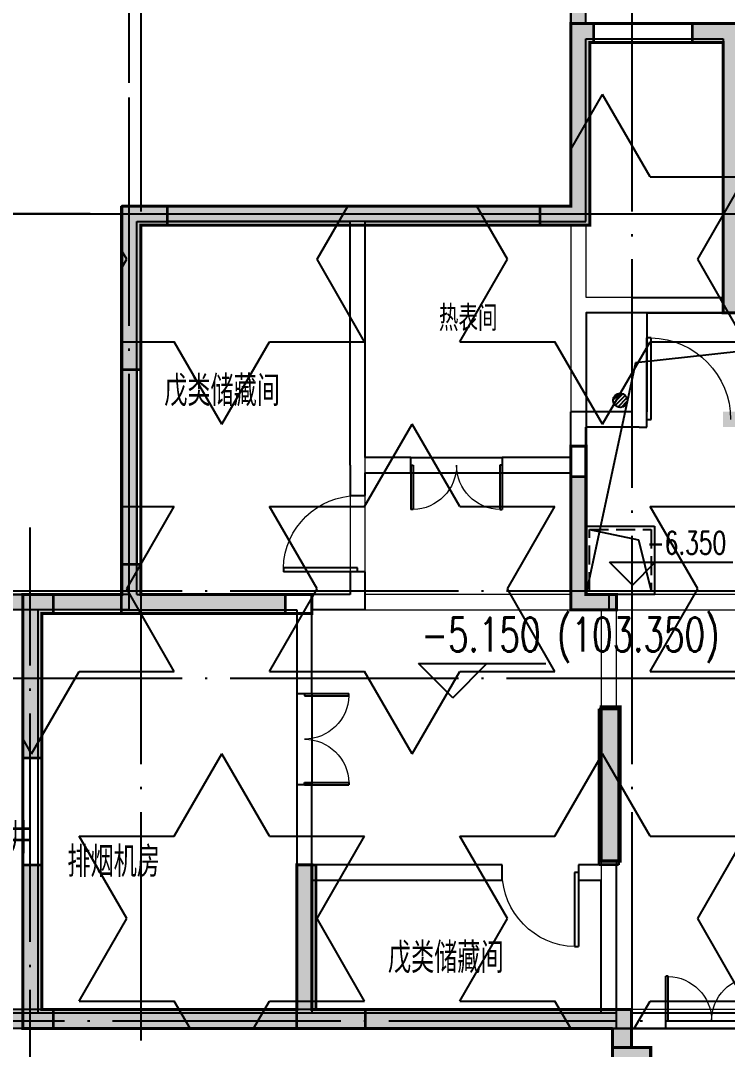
# Model space of a CAD drawing. Extents: x 290727 to 13733020, y 1731457 to 3643100.
# Drawn here: x 499735 to 509020, y 2196105 to 2209619 of the extents above; entities that cross this region are included whole.
import ezdxf

# ---------------------------------------------------------------- set-up
doc = ezdxf.new("R2010")
doc.units = 0
doc.header["$LTSCALE"] = 10
for name, pattern in [('DASH', [0.35, 0.25, -0.1]), ('DASHED', [0.75, 0.5, -0.25]), ('DOTE', [2.4200000000000004, 2, -0.2, 0.02, -0.2])]:
    doc.linetypes.add(name, pattern=pattern)
doc.layers.get('0').update_dxf_attribs({"linetype": 'CONTINUOUS'})
for name, color, linetype in [('AXIS', 3, 'CONTINUOUS'), ('BEAM_CONT', 4, 'CONTINUOUS'), ('BEAM_DASH', 144, 'DASHED'), ('COLU', 2, 'CONTINUOUS'), ('COLUMN', 9, 'CONTINUOUS'), ('DIM_ELEV', 3, 'CONTINUOUS'), ('DOTE', 8, 'DOTE'), ('EQUIP_地漏', 7, 'CONTINUOUS'), ('PUB_HATCH', 8, 'CONTINUOUS'), ('PUB_TEXT', 7, 'CONTINUOUS'), ('WALL', 255, 'CONTINUOUS'), ('WINDOW', 4, 'CONTINUOUS'), ('作业图', 4, 'CONTINUOUS'), ('文字', 4, 'CONTINUOUS'), ('洞口边线', 7, 'CONTINUOUS'), ('防火分区线', 7, 'CONTINUOUS')]:
    doc.layers.add(name, color=color, linetype=linetype)
doc.layers.add('DIM_MODI', color=6, linetype='CONTINUOUS', plot=False)
doc.layers.add('S_ConcWall', color=8, linetype='CONTINUOUS', lineweight=35)
doc.layers.get('0').off()
doc.styles.add('_TCH_DIM', font='SIMPLEX', dxfattribs={"bigfont": 'GBCBIG'})
doc.styles.add('HNSJY', font='HNSJY-07', dxfattribs={"width": 0.8, "bigfont": 'HNSJY-HZ'})

# ---------------------------------------------------------------- blocks, each defined once
blk = doc.blocks.new('A$C55C93FC2')
at = {"layer": 'DOTE', "linetype": 'DOTE', "ltscale": 150}
for p, q in [((16384.13505795546, 127235.4713699026), (16384.13505795546, 12199.99773951061)), ((22834.13505795546, 127235.4713699026), (22834.13505795546, 12199.99773951061)), ((10299.4560685074, 80642.35001113918), (107484.1350579556, 80642.35001113918)), ((10299.45606850745, 75692.3500111429), (170248.6431798762, 75692.35001114244)), ((10299.45606850734, 74542.3500111429), (107484.1350579556, 74542.3500111429))]:
    blk.add_line(p, q, dxfattribs=at)
blk = doc.blocks.new('A$C682E2834')
h = blk.add_hatch(color=0)
h.dxf.hatch_style = 1
h.paths.add_polyline_path([(30400.23085716739, 7899.570863577392), (30600.24778824602, 7899.58779752336), (30600.28163841716, 7499.763246389892), (30800.28163841716, 7499.782777639892), (30800.23085716716, 7899.561097952392), (32999.96913841716, 7899.459535452392), (33000.16445091716, 7499.571840139892), (33200.16445091716, 7499.638246389892), (33200.05505534937, 7899.587791461672), (33200.00038841716, 7899.570863577392), (33200.00038841739, 8099.440454095457), (30600.23085716739, 8099.570863577392), (30400.23085716739, 8099.570863577392)])
edge = h.paths.add_edge_path(flags=16)
edge.add_line((11799.89296654239, 7900.001527639892), (11799.80312279216, 7500.223207327392))
h.paths.add_polyline_path([(9600.016013417393, 7900.001527639892), (11799.89296654239, 7900.001527639892)], flags=17)
h.paths.add_polyline_path([(21424.87343529216, 250.0015276398917), (21599.87343529216, 250.0020159211417), (21599.87343529216, 0.002015921141719446), (21174.87343529216, 0.001527639891719446), (20999.87343529216, 0.002015921141719446), (20999.87343529216, 250.0020159211417), (21174.87343529216, 250.0015276398917), (21175.03163841716, 2150.010804983642), (21425.03163841716, 2149.991273733642)])
h.paths.add_polyline_path([(42349.82460716716, 2149.023988577392), (42599.82460716716, 2149.014222952392), (42599.74648216716, 0.0005510773917194456), (42199.74648216716, 0.002015921141719446), (42199.74648216716, 250.0020159211417), (42349.74648216716, 250.0015276398917)])
h.paths.add_polyline_path([(42599.90663841716, 3549.014222952392), (42349.90663841716, 3549.025941702392), (42350.00429466716, 5450.001527639892), (42200.00038841716, 5450.001527639892), (42200.00038841716, 5700.001527639892), (42600.00038841716, 5700.001527639892)])
h.paths.add_polyline_path([(40700.23085716716, 10549.10113701489), (40700.24257591716, 10799.10113701489), (41300.23866966716, 10799.07574638989), (41300.16054466716, 8649.073793264892), (41050.16054466716, 8649.083558889892), (41050.24257591716, 10549.08648857739)])
h.paths.add_polyline_path([(39150.00038841716, 5450.001527639892), (39150.00038841716, 5700.001527639892), (41050.00038841716, 5700.001527639892), (41050.00038841716, 6099.077699514892), (41300.00038841716, 6099.077699514892), (41300.00038841716, 5450.001527639892)])
h.paths.add_polyline_path([(35100.33632591716, 12949.37848076489), (35100.34804466716, 13199.37848076489), (35400.34023216716, 13199.34918388989), (35400.23866966716, 10799.34625420239), (35800.24648216716, 10799.33160576489), (35800.22695091716, 10549.33160576489), (35150.23866966716, 10549.36383232739), (35150.34413841716, 12949.36090263989)])
h.paths.add_polyline_path([(28700.48085716716, 13199.59723076489), (28700.47695091716, 12949.59723076489), (28650.48281029216, 12949.60309013989), (28650.38124779216, 10549.60504326489), (28000.38124779216, 10549.60504326489), (28000.38124779216, 10799.60504326489), (28400.38124779216, 10799.60504326489), (28400.48281029216, 13199.60699638989)])
h.paths.add_polyline_path([(22750.16249779216, 8649.935121389892), (22500.16249779216, 8649.944887014892), (22500.23866966716, 10799.94586357739), (23100.24257591716, 10799.91754326489), (23100.23085716716, 10549.91754326489), (22750.23866966716, 10549.93414482739)])
h.paths.add_polyline_path([(24650.00234154216, 5700.001527639892), (24650.00234154216, 5450.001527639892), (22500.00234154216, 5450.001527639892), (22500.00234154216, 6049.940980764892), (22750.00234154216, 6049.940980764892), (22750.00234154216, 5700.001527639892)])
h.paths.add_polyline_path([(25699.81679466716, 250.0010393586417), (25699.81679466716, 0.001039358641719446), (24799.74648216716, 0.001039358641719446), (24799.83046654216, 2149.837953421142), (25049.83046654216, 2149.827699514892), (25049.74648216716, 250.0010393586417)])
h.paths.add_polyline_path([(32024.28945091716, 0.001039358641719446), (31299.81679466716, 0.001039358641719446), (31299.81679466716, 250.0010393586417), (31774.35976341716, 250.0010393586417), (31774.89101341716, 2149.639711233642), (32024.89101341716, 2149.569398733642), (32024.35976341716, 250.0010393586417), (32499.81679466716, 250.0010393586417), (32499.81679466716, 0.001039358641719446)])
h.paths.add_polyline_path([(29000.14491966716, 5700.001527639892), (29000.14491966716, 5500.001527639892), (28400.14296654216, 5500.001527639892), (28400.22109154216, 7249.609926077392), (28600.22109154216, 7249.600160452392), (28600.14296654216, 5700.001527639892)])
h.paths.add_polyline_path([(34800.00038841716, 5500.001527639892), (34800.00038841716, 5700.001527639892), (35200.00038841716, 5700.001527639892), (35200.00038841716, 7249.351137014892), (35400.00038841716, 7249.351137014892), (35400.00038841716, 5500.001527639892)])
h.paths.add_polyline_path([(30000.47695091716, 12949.58355888989), (30000.48085716716, 13199.58160576489), (30600.48281029216, 13199.57184013989), (30600.32656029216, 9399.568910452392), (30400.33046654216, 9399.575746389892), (30400.48671654216, 12949.57574638989)])
h.paths.add_polyline_path([(33200.18398216716, 9399.449769827392), (33400.18007591716, 9399.442933889892), (33400.34023216716, 12949.44098076489), (33800.33632591716, 12949.41949638989), (33800.34804466716, 13199.41949638989), (33200.34023216716, 13199.44879326489)])
h.paths.add_polyline_path([(38099.74648216716, 0.001039358641719446), (38099.74648216716, 250.0010393586417), (38749.74648216716, 250.0010393586417), (38749.82460716716, 2149.190980764892), (38999.82460716716, 2149.181215139892), (38999.74648216716, 0.001039358641719446)])
h.paths.add_polyline_path([(35024.86366966716, 2149.365785452392), (34774.86366966716, 2149.374574514892), (34774.93788841716, 4199.375551077392), (35024.93788841716, 4199.365785452392)])
h.paths.add_polyline_path([(29025.00234154216, 2149.648500296142), (28775.00234154216, 2149.648500296142), (28775.00234154216, 4199.648012014892), (29025.00234154216, 4199.648012014892)])
h.paths.add_polyline_path([(1900.001609120285, 10800.00152763989), (1900.001609120285, 10550.00152763989), (1550.001609120285, 10550.00152763989), (1550.001609120285, 8650.001527639892), (1300.001609120285, 8650.001527639892), (1300.001609120285, 10800.00152763989)])
h.paths.add_polyline_path([(3450.00136497966, 5700.001527639892), (3450.00136497966, 5450.001527639892), (1300.001609120285, 5450.001527639892), (1300.001609120285, 6100.001527639892), (1550.001609120285, 6100.001527639892), (1550.001609120285, 5700.001527639892)])
h.paths.add_polyline_path([(20100.00234154216, 8650.001527639892), (19850.00234154216, 8650.001527639892), (19850.00234154216, 10550.00152763989), (19500.00234154216, 10550.00152763989), (19500.00234154216, 10800.00152763989), (20100.00234154216, 10800.00152763989)])
h.paths.add_polyline_path([(13899.85097435466, 12950.00152763989), (13899.85097435466, 13200.00152763989), (14199.85488060466, 13200.00152763989), (14199.85488060466, 10800.00152763989), (14599.85585716716, 10800.00152763989), (14599.85585716716, 10550.00152763989), (13949.85488060466, 10550.00152763989), (13949.85488060466, 12950.00152763989)])
h.paths.add_polyline_path([(7499.99745872966, 13200.00152763989), (7499.99745872966, 12950.00152763989), (7450.00136497966, 12950.00152763989), (7450.00136497966, 10550.00152763989), (6800.00136497966, 10550.00152763989), (6800.00136497966, 10800.00152763989), (7200.00136497966, 10800.00152763989), (7200.00136497966, 13200.00152763989)])
h.paths.add_polyline_path([(17950.00234154216, 5450.001527639892), (17950.00234154216, 5700.001527639892), (19850.00234154216, 5700.001527639892), (19850.00234154216, 6050.001527639892), (20100.00234154216, 6050.001527639892), (20100.00234154216, 5450.001527639892)])
h.paths.add_polyline_path([(16900.00234154216, 0.001039358641719446), (16900.00234154216, 250.0010393586417), (17550.00234154216, 250.0010393586417), (17550.00234154216, 2150.001039358642), (17800.00234154216, 2150.001039358642), (17800.00234154216, 0.001039358641719446)])
h.paths.add_polyline_path([(10575.42616966716, 0.001039358641719446), (10100.00136497966, 0.001039358641719446), (10100.00136497966, 250.0010393586417), (10575.42616966716, 250.0010393586417), (10575.00136497966, 2149.975160452392), (10825.00136497966, 2150.026918264892), (10825.42616966716, 250.0010393586417), (11300.00136497966, 250.0010393586417), (11300.00136497966, 0.001039358641719446)])
h.paths.add_polyline_path([(400.0016091202851, 5700.001527639892), (400.0016091202851, 5450.001527639892), (250.0016091202851, 5450.001527639892), (250.0016091202851, 3550.001527639892), (0.001609120285138488, 3550.001527639892), (0.001609120285138488, 5700.001527639892)])
h.paths.add_polyline_path([(400.0011208390351, 250.0020159211417), (400.0018532609101, 0.002015921141719446), (0.001609120285138488, 0.0005510773917194456), (0.001609120285138488, 2150.001039358642), (250.0016091202851, 2150.001039358642), (250.0016091202851, 250.0015276398917)])
h.paths.add_polyline_path([(13599.85488060466, 5500.001527639892), (13599.85488060466, 5700.001527639892), (13999.85488060466, 5700.001527639892), (13999.85488060466, 7250.001527639892), (14199.85488060466, 7250.001527639892), (14199.85488060466, 5500.001527639892)])
h.paths.add_polyline_path([(7800.00136497966, 5700.001527639892), (7800.00136497966, 5500.001527639892), (7200.00136497966, 5500.001527639892), (7200.00136497966, 7250.001527639892), (7400.00136497966, 7250.001527639892), (7400.00136497966, 5700.001527639892)])
h.paths.add_polyline_path([(12599.85097435466, 13200.00152763989), (12599.85097435466, 12950.00152763989), (12199.85488060466, 12950.00152763989), (12199.85488060466, 9400.001527639892), (11999.85488060466, 9400.001527639892), (11999.85488060466, 13200.00152763989)])
h.paths.add_polyline_path([(9200.001364979893, 9400.001527639892), (9200.001364979893, 12950.00152763989), (8799.99745872966, 12950.00152763989), (8799.99745872966, 13200.00152763989), (9400.00136497966, 13200.00152763989), (9400.001364979893, 9400.001527639892)])
h.paths.add_polyline_path([(4500.00136497966, 250.0010393586417), (4500.00136497966, 0.001039358641719446), (3600.00136497966, 0.001039358641719446), (3600.00136497966, 2150.001039358642), (3850.00136497966, 2150.001039358642), (3850.00136497966, 250.0010393586417)])
h.paths.add_polyline_path([(7825.00136497966, 2150.001039358642), (7575.00136497966, 2150.001039358642), (7575.00136497966, 4200.001527639892), (7825.00136497966, 4200.001527639892)])
h.paths.add_polyline_path([(13824.85683372966, 2150.001039358642), (13574.85683372966, 2150.001039358642), (13574.85683372966, 4200.001527639892), (13824.85683372966, 4200.001527639892)])
edge = h.paths.add_edge_path()
edge.add_line((11999.78554466739, 8100.001527639892), (12199.78554466739, 8100.001527639892))
edge.add_line((12199.78554466739, 8100.001527639892), (12199.78554466739, 7900.001527639892))
edge.add_line((12199.78554466739, 7900.001527639892), (11999.76861358853, 7900.01846158586))
edge.add_line((9400.016013417393, 8100.001527639892), (9200.016013417393, 8100.001527639892))
edge.add_line((9200.016013417393, 8100.001527639892), (9200.016013417393, 7900.001527639892))
edge.add_line((9200.016013417393, 7900.001527639892), (9400.032944496023, 7900.01846158586))
edge.add_line((9400.011129499879, 7900.018459738931), (9400.00136497966, 7500.188051077392))
edge.add_line((9400.00136497966, 7500.188051077392), (9600.00136497966, 7500.182191702392))
edge.add_line((9600.00136497966, 7500.182191702392), (9600.016013417393, 7900.001527639892))
edge.add_line((11999.87831810489, 8100.001527639892), (9400.016013417393, 8100.001527639892))
edge.add_line((11799.80312279216, 7500.223207327392), (11999.80312279239, 7500.193910452392))
edge.add_line((11999.80312279239, 7500.193910452392), (11999.76861358853, 7900.01846158586))
at = {"layer": 'S_ConcWall', "color": 0, "lineweight": 35, "ltscale": 0.9999999776482582}
for p, q in [((7200.00136497966, 10800.00152763989), (7200.00136497966, 13200.00152763989)), ((7200.00136497966, 13200.00152763989), (7499.99745872966, 13200.00152763989)), ((7499.99745872966, 13200.00152763989), (7499.99745872966, 12950.00152763989)), ((8799.99745872966, 12950.00152763989), (8799.99745872966, 13200.00152763989)), ((8799.99745872966, 13200.00152763989), (9400.00136497966, 13200.00152763989)), ((7499.99745872966, 12950.00152763989), (7450.00136497966, 12950.00152763989)), ((7450.00136497966, 12950.00152763989), (7450.00136497966, 10550.00152763989)), ((9200.001364979893, 12950.00152763989), (8799.99745872966, 12950.00152763989)), ((9200.001364979893, 9400.001527639892), (9200.001364979893, 12950.00152763989)), ((1300.001609120285, 8650.001527639892), (1300.001609120285, 10800.00152763989)), ((1300.001609120285, 10800.00152763989), (1900.001609120285, 10800.00152763989)), ((1900.001609120285, 10800.00152763989), (1900.001609120285, 10550.00152763989)), ((6800.00136497966, 10550.00152763989), (6800.00136497966, 10800.00152763989)), ((6800.00136497966, 10800.00152763989), (7200.00136497966, 10800.00152763989)), ((1900.001609120285, 10550.00152763989), (1550.001609120285, 10550.00152763989)), ((1550.001609120285, 10550.00152763989), (1550.001609120285, 8650.001527639892)), ((7450.00136497966, 10550.00152763989), (6800.00136497966, 10550.00152763989)), ((9400.001364979893, 9400.001527639892), (9200.001364979893, 9400.001527639892)), ((1550.001609120285, 8650.001527639892), (1300.001609120285, 8650.001527639892)), ((7200.00136497966, 5500.001527639892), (7200.00136497966, 7250.001527639892)), ((7200.00136497966, 7250.001527639892), (7400.00136497966, 7250.001527639892)), ((7400.00136497966, 7250.001527639892), (7400.00136497966, 5700.001527639892)), ((1300.001609120285, 5450.001527639892), (1300.001609120285, 6100.001527639892)), ((1300.001609120285, 6100.001527639892), (1550.001609120285, 6100.001527639892)), ((1550.001609120285, 6100.001527639892), (1550.001609120285, 5700.001527639892)), ((0.001609120285138488, 3550.001527639892), (0.001609120285138488, 5700.001527639892)), ((0.001609120285138488, 5700.001527639892), (400.0016091202851, 5700.001527639892)), ((400.0016091202851, 5700.001527639892), (400.0016091202851, 5450.001527639892)), ((1550.001609120285, 5700.001527639892), (3450.00136497966, 5700.001527639892)), ((3450.00136497966, 5700.001527639892), (3450.00136497966, 5450.001527639892)), ((7400.00136497966, 5700.001527639892), (7800.00136497966, 5700.001527639892)), ((7800.00136497966, 5700.001527639892), (7800.00136497966, 5500.001527639892)), ((400.0016091202851, 5450.001527639892), (250.0016091202851, 5450.001527639892)), ((250.0016091202851, 5450.001527639892), (250.0016091202851, 3550.001527639892)), ((3450.00136497966, 5450.001527639892), (1300.001609120285, 5450.001527639892)), ((7800.00136497966, 5500.001527639892), (7200.00136497966, 5500.001527639892)), ((7575.00136497966, 2150.001039358642), (7575.00136497966, 4200.001527639892)), ((7575.00136497966, 4200.001527639892), (7825.00136497966, 4200.001527639892)), ((7825.00136497966, 4200.001527639892), (7825.00136497966, 2150.001039358642)), ((250.0016091202851, 3550.001527639892), (0.001609120285138488, 3550.001527639892)), ((0.001609120285138488, 0.0005510773917194456), (0.001609120285138488, 2150.001039358642)), ((0.001609120285138488, 2150.001039358642), (250.0016091202851, 2150.001039358642)), ((250.0016091202851, 2150.001039358642), (250.0016091202851, 250.0015276398917)), ((3600.00136497966, 0.001039358641719446), (3600.00136497966, 2150.001039358642)), ((3600.00136497966, 2150.001039358642), (3850.00136497966, 2150.001039358642)), ((3850.00136497966, 2150.001039358642), (3850.00136497966, 250.0010393586417)), ((7825.00136497966, 2150.001039358642), (7575.00136497966, 2150.001039358642)), ((250.0016091202851, 250.0015276398917), (400.0011208390351, 250.0020159211417)), ((400.0011208390351, 250.0020159211417), (400.0018532609101, 0.002015921141719446)), ((3850.00136497966, 250.0010393586417), (4500.00136497966, 250.0010393586417)), ((4500.00136497966, 250.0010393586417), (4500.00136497966, 0.001039358641719446)), ((400.0018532609101, 0.002015921141719446), (0.001609120285138488, 0.0005510773917194456)), ((4500.00136497966, 0.001039358641719446), (3600.00136497966, 0.001039358641719446))]:
    blk.add_line(p, q, dxfattribs=at)
blk = doc.blocks.new('$TwtSys$00000141')
for p, q in [((-94.19606303561523, 7.672111694559135), (-10.08309029082739, 91.78508443935061)), ((-94.19606303561523, 7.672111694559135), (-10.08309029082739, 91.78508443935061)), ((-87.21916889109707, -35.05448014085778), (35.05448014085778, 87.21916889110071)), ((-87.21916889109707, -35.05448014085778), (35.05448014085778, 87.21916889110071)), ((-66.46803743153214, -66.46803743153941), (66.46803743153214, 66.46803743153214)), ((-66.46803743153214, -66.46803743153578), (66.46803743153214, 66.46803743153214)), ((-32.35611368903483, -87.061266563549), (87.58274635417911, 32.87759347966494)), ((-32.35611368903483, -87.061266563549), (87.58274635417911, 32.87759347966858)), ((11.43110768805855, -92.25951895252001), (92.2594807012465, -11.43114593933933)), ((11.43110768805855, -92.25951895252001), (92.2594807012465, -11.43114593933933))]:
    blk.add_line(p, q)
blk.add_circle((0, 0), 94)
blk.add_circle((0, 0), 94)
blk = doc.blocks.new('$DorLib2D$00000001')
for p, q in [((0.45, 0.975), (0.5000000000000002, 0.975)), ((0.45, 0), (0.45, 0.975)), ((0.5, 0), (0.5, 0.975)), ((0.5, 0), (0.45, 0))]:
    blk.add_line(p, q)
at = {"lineweight": 13}
blk.add_arc((0.475, 0), 0.975, 91.46928358135379, 180, dxfattribs=at)
blk = doc.blocks.new('$DorLib2D$00000002')
for p, q in [((-0.5, -1e-16), (-0.5000000000000007, 0.4875)), ((-0.4750000000000007, 0.4875), (-0.5000000000000007, 0.4875)), ((-0.475, 0), (-0.4750000000000007, 0.4875)), ((0.475, 0), (0.4750000000000007, 0.4875)), ((0.4750000000000007, 0.4875), (0.5000000000000007, 0.4875)), ((0.5, -1e-16), (0.5000000000000007, 0.4875)), ((-0.5, -1e-16), (-0.475, 0)), ((0.5, -1e-16), (0.475, 0))]:
    blk.add_line(p, q)
at = {"lineweight": 13}
for centre, start, end in [((-0.4875, 0), 0, 88.53071641864632), ((0.4875, 0), 91.46928358135372, 180)]:
    blk.add_arc(centre, 0.4875, start, end, dxfattribs=at)
blk = doc.blocks.new('_FZH')
blk.add_lwpolyline([(-0.5, -0.5), (0.5, -0.5), (0.5, 0.5), (-0.5, 0.5)], close=True)
at = {"layer": 'PUB_HATCH'}
blk.add_solid([(-0.5, -0.5), (0.5, -0.5), (-0.5, 0.5), (0.5, 0.5)], dxfattribs=at)
blk = doc.blocks.new('车库建筑作业图')
h = blk.add_hatch(color=256)
h.dxf.hatch_style = 1
h.paths.add_polyline_path([(514362.2304256773, 2207179.791533115), (519262.3769100523, 2207179.791533115), (519262.3769100523, 2206979.791533144), (514362.2304256773, 2206979.791533144)])
h.paths.add_polyline_path([(512362.2255428648, 2209579.791533115), (513662.2255428648, 2209579.791533115), (513662.2255428648, 2209379.791533122), (512362.2255428648, 2209379.791533122)])
h.paths.add_polyline_path([(511762.3905819538, 2210429.79153313), (506962.3905419258, 2210429.79153313), (506962.3905419258, 2210629.791533143), (511762.3905819538, 2210629.791533143)])
h.paths.add_polyline_path([(511962.3905819524, 2210629.791533128), (511762.3905819486, 2210629.791533128), (511762.3905819486, 2209579.791533115), (511962.3905819524, 2209579.791533115)])
h.paths.add_polyline_path([(507162.3905419277, 2210429.791533144), (506962.3759334898, 2210429.791533144), (506962.3759334898, 2209579.791533115), (507162.3905419277, 2209579.791533115)])
h.paths.add_polyline_path([(501662.3761776304, 2207179.791533145), (506562.3759334898, 2207179.791533145), (506562.3759334898, 2206979.79153314), (501662.3761776304, 2206979.79153314)])
h.paths.add_polyline_path([(501062.3905819467, 2205029.791533115), (501262.3905819466, 2205029.791533115), (501262.3905819466, 2202479.791533115), (501062.3905819467, 2202479.791533115)])
at = {"layer": 'PUB_HATCH', "linetype": 'Continuous'}
for points in [[(499862.2587842522, 2201879.656165213), (499862.2587842522, 2202079.656165213), (498762.2587842522, 2202079.656165213), (498962.2587842522, 2201879.656165213)], [(501162.4470949841, 2202079.656260919), (498762.3152972982, 2202079.656260924), (498962.3152972943, 2201879.656260943), (501162.4470949841, 2201879.656260919)], [(501162.3905819454, 2201879.656165213), (501062.3905819457, 2202079.656165213), (499862.2587842522, 2202079.656165213), (499862.2587842522, 2201879.656165213)], [(507512.3739113288, 2196379.792442239), (507762.3738811624, 2196629.792468794), (498962.3152972942, 2196629.791533124), (498762.3152972982, 2196379.791511886)], [(507512.3761731363, 2195879.748881165), (507512.3761731363, 2196129.748911734), (507762.3739421773, 2196129.748911734), (507762.3738811624, 2196629.792468794), (507512.3739113288, 2196379.792442239)], [(499862.3905925791, 2196379.791533144), (499862.390571314, 2196579.791533144), (498962.2587842522, 2196579.791437437), (498762.2587842522, 2196379.791416172)], [(503462.4705763221, 2196379.791915923), (503462.4705550569, 2196579.791915923), (499862.390571314, 2196579.791533144), (499862.3905925791, 2196379.791533144)], [(507562.3905819464, 2196579.792351849), (503462.4705550569, 2196579.791915923), (503462.4705763221, 2196379.791915923), (507562.3905819464, 2196379.792351849)]]:
    blk.add_hatch(color=256, dxfattribs=at).paths.add_polyline_path(points)
for points in [[(507162.3905419277, 2210429.791533144), (506962.3759334898, 2210429.791533144), (506962.3759334898, 2209579.791533115), (507162.3905419277, 2209579.791533115)], [(501662.3761776304, 2207179.791533145), (506562.3759334898, 2207179.791533145), (506562.3759334898, 2206979.79153314), (501662.3761776304, 2206979.79153314)], [(501062.3905819467, 2205029.791533115), (501262.3905819466, 2205029.791533115), (501262.3905819466, 2202479.791533115), (501062.3905819467, 2202479.791533115)], [(508062.3746653761, 2202979.791661256), (508062.3743074689, 2202079.791661314), (507162.3759334928, 2202079.791661314), (507162.3759334928, 2202979.791661256)]]:
    blk.add_lwpolyline(points, close=True)
blk.add_lwpolyline([(507207.3759334928, 2202934.791661256), (507850.3585934299, 2202796.185256912), (508017.3746653761, 2202124.788929222)])
at = {"layer": 'AXIS'}
for p, q in [((501162.4470949853, 2208802.955071693), (501162.4470949854, 2210302.955071693)), ((500648.4777662184, 2207079.791533143), (499148.4777662184, 2207079.791533143))]:
    blk.add_line(p, q, dxfattribs=at)
at = {"layer": 'DIM_ELEV'}
for p, q in [((507772.6875490114, 2202204.484343928), (507472.6875490114, 2202504.484343928)), ((507472.6875490114, 2202504.484343928), (509091.1861467423, 2202504.484343928)), ((507772.6875490114, 2202204.484343928), (508072.6875490114, 2202504.484343928)), ((505411.1273143361, 2200723.417694984), (504961.1273143361, 2201173.417694984)), ((504961.1273143361, 2201173.417694984), (506633.127161812, 2201173.417694984)), ((505411.1273143361, 2200723.417694984), (505861.1273143361, 2201173.417694984))]:
    blk.add_line(p, q, dxfattribs=at)
at = {"layer": 'DIM_MODI', "linetype": 'Continuous'}
for p, q in [((506962.447094961, 2207179.791628825), (506962.447094991, 2210629.787113294)), ((501062.4470949841, 2202079.65626087), (501062.4326906676, 2207179.791628825)), ((501062.4326906676, 2207179.791628825), (506962.447094961, 2207179.791628825)), ((498762.3152970449, 2202079.65626087), (501062.4470949841, 2202079.65626087)), ((507512.3761919271, 2196379.792442258), (498762.3152972983, 2196379.791511953)), ((507512.3594484798, 2179979.822299238), (507512.3761919271, 2196379.792442258))]:
    blk.add_line(p, q, dxfattribs=at)
at = {"layer": 'DOTE', "ltscale": 150}
for p, q in [((501162.4470949841, 2201979.791533143), (501162.4470949853, 2209788.724588725)), ((500178.7028715152, 2207079.791533143), (545394.0904500545, 2207079.791533143)), ((499862.4470949851, 2193886.553225958), (499862.4470949851, 2202960.911178812)), ((497312.8450249978, 2196479.791533143), (548818.4968976849, 2196479.791533143))]:
    blk.add_line(p, q, dxfattribs=at)
at = {"layer": 'WALL'}
for p, q in [((506962.3905419322, 2209479.791533153), (506962.3905419322, 2210629.791533144)), ((507162.3905419322, 2209579.791533142), (507162.3905419322, 2210429.791533143)), ((507162.3905419322, 2209579.791533142), (509062.3905819268, 2209579.79153312)), ((506962.3905819224, 2207179.791533143), (506962.3905819224, 2209479.791533143)), ((507162.3905819224, 2209379.791533142), (508962.3901860212, 2209379.791533121)), ((507162.3905819224, 2206979.791533143), (507162.3905819224, 2209379.791533142)), ((508962.3901860212, 2209379.791533121), (508962.3759334892, 2205779.791929023)), ((501062.3905819457, 2201879.791437437), (501062.390581946, 2207179.791533143)), ((501062.390581946, 2207179.791533143), (504162.3905819224, 2207179.791533143)), ((504162.3905819224, 2207179.791533143), (506962.3905819224, 2207179.791533143)), ((501262.3905819457, 2202079.791437437), (501262.390581946, 2206979.791533143)), ((501262.390581946, 2206979.791533143), (504062.3905819224, 2206979.791533143)), ((504062.3905819224, 2203779.79153312), (504062.3905819224, 2206979.791533143)), ((504262.3905819224, 2206979.791533143), (507162.3905819224, 2206979.791533143)), ((504262.3905819224, 2203879.79153312), (504262.3905819224, 2206979.791533143)), ((507762.3905819256, 2205979.789782817), (507762.3905819256, 2204479.79153312)), ((507762.3905819256, 2205979.789782817), (508962.376579416, 2205979.786782331)), ((508962.376579416, 2205979.786782331), (508962.3760793293, 2205779.786782332)), ((507962.3905819256, 2205779.789282729), (507962.3905819256, 2204479.79153312)), ((507962.3905819256, 2205779.789282729), (508962.3760793293, 2205779.786782332)), ((509162.3759334877, 2205779.791137215), (508962.3759334892, 2205779.791929023)), ((506962.3905819224, 2203879.79153312), (506962.3905819224, 2204479.79153312)), ((507762.3905819256, 2204479.79153312), (506962.3905819224, 2204479.79153312)), ((507962.3905819266, 2204279.79153312), (507962.3905819266, 2204479.79153312)), ((507162.3905819224, 2203779.79153312), (507162.3905819224, 2204279.79153312)), ((507862.3905819256, 2204279.79153312), (507162.3905819224, 2204279.79153312)), ((507862.3905819256, 2204279.79153312), (507962.3905819266, 2204279.79153312)), ((504862.3905819462, 2203879.79153312), (504262.3905819224, 2203879.79153312)), ((504862.3905819462, 2203679.79153312), (504862.3905819462, 2203879.79153312)), ((506962.3905819224, 2203879.79153312), (506062.3905819462, 2203879.79153312)), ((506062.3905819462, 2203879.79153312), (506062.3905819462, 2203679.79153312)), ((507162.3905819224, 2202079.791533144), (507162.3905819224, 2203779.79153312)), ((504262.3905819457, 2203679.79153312), (504862.3905819462, 2203679.79153312)), ((506062.3905819462, 2203679.79153312), (506962.3905819224, 2203679.79153312)), ((506962.3905819224, 2201879.791533145), (506962.3905819224, 2203679.79153312)), ((507162.3905819224, 2202079.791533144), (507462.3905819469, 2202079.791533143)), ((507462.3905819469, 2202079.791533143), (507462.3905819462, 2201879.791533143)), ((506962.3905819224, 2201879.791533145), (507462.3905819462, 2201879.791533143)), ((507562.3905819464, 2196579.792351849), (507562.3905819464, 2198529.791044838)), ((507362.3905819464, 2196579.792330584), (507362.3905819464, 2198329.791044838))]:
    blk.add_line(p, q, dxfattribs=at)
at = {"layer": 'WALL', "linetype": 'Continuous'}
for p, q in [((504062.3905819457, 2203779.791533143), (504062.3905819456, 2203379.79151941)), ((504262.3905819456, 2203379.79151941), (504262.3905819457, 2203679.79153312)), ((504062.3905819456, 2203379.79151941), (504262.3905819456, 2203379.79151941)), ((504262.3905819455, 2202379.79151941), (504062.3905819455, 2202379.79151941)), ((504062.3905819455, 2202379.79151941), (504062.3905819454, 2202079.79151947)), ((504262.3905819454, 2201879.791546818), (504262.3905819455, 2202379.79151941)), ((499862.2587842522, 2202079.656165213), (498762.2587842522, 2202079.656165213)), ((501162.4470949841, 2202079.656260919), (498762.3152972982, 2202079.656260924)), ((501062.3905819457, 2202079.656165213), (499862.2587842522, 2202079.656165213)), ((501162.4470949841, 2201879.656260919), (501162.4470949841, 2202079.656260919)), ((501262.3905819457, 2202079.791437437), (503462.4705656893, 2202079.791437437)), ((504062.3905819454, 2202079.79151947), (503462.4705520153, 2202079.791437437)), ((499862.2587842522, 2201879.656165213), (498962.2587842522, 2201879.656165213)), ((501162.4470949841, 2201879.656260919), (498962.3152972943, 2201879.656260943)), ((499762.2611806042, 2201879.656165213), (499762.3881855374, 2196579.791522511)), ((501162.3905819454, 2201879.656165213), (499862.2587842522, 2201879.656165213)), ((499962.2611806616, 2201879.656165213), (499962.3881855943, 2196579.791543776)), ((501062.3905819457, 2201879.791437437), (503362.4705656893, 2201879.791437437)), ((503362.4705656893, 2201879.791437437), (503362.4705656893, 2200779.791437436)), ((503562.4705656893, 2200779.791437436), (503562.4705656893, 2201879.791451111)), ((504262.3905819454, 2201879.791546818), (503562.4705656893, 2201879.791451111)), ((503362.4705656893, 2200779.791437436), (503562.4705656893, 2200779.791437436)), ((503562.4705656893, 2199579.791437436), (503362.4705656893, 2199579.791437436)), ((503362.4705656893, 2199579.791437436), (503362.4705656894, 2198429.791044838)), ((503562.4705656894, 2198529.791044838), (503562.4705656893, 2199579.791437436)), ((506062.3905819613, 2198529.791044838), (503562.4705656894, 2198529.791044838)), ((506062.3905819613, 2198329.791044838), (506062.3905819613, 2198529.791044838)), ((507562.3905819464, 2198529.791044838), (507062.3905819613, 2198529.791044838)), ((507062.3905819613, 2198529.791044838), (507062.3905819613, 2198329.791044838)), ((503362.4705656894, 2198429.791044838), (503362.4705656895, 2196579.791905291)), ((503562.4705656894, 2198329.791044838), (506062.3905819613, 2198329.791044838)), ((503562.4705656894, 2198329.791044838), (503562.4705656895, 2196579.791926556)), ((507062.3905819613, 2198329.791044838), (507362.3905819464, 2198329.791044838)), ((507762.3738811624, 2196629.792468794), (498962.3152972942, 2196629.791533124)), ((507762.3738811624, 2196629.792468794), (507762.3739420759, 2196129.748911621)), ((499862.390571314, 2196579.791533144), (498962.2587842522, 2196579.791437437)), ((503462.4705550569, 2196579.791915923), (499862.390571314, 2196579.791533144)), ((507562.3905819464, 2196579.792351849), (503462.4705550569, 2196579.791915923)), ((507562.3905819464, 2196379.792351849), (507562.3905819464, 2196579.792351849)), ((508212.4486216239, 2196579.792270963), (507762.3738871619, 2196579.792399431)), ((508212.4485645458, 2196379.79227095), (508212.4486216239, 2196579.792270963)), ((499862.3905925791, 2196379.791533144), (498762.2587842522, 2196379.791416172)), ((507512.3739113288, 2196379.792442239), (498762.3152972982, 2196379.791511886)), ((503462.4705763221, 2196379.791915923), (499862.3905925791, 2196379.791533144)), ((507562.3905819464, 2196379.792351849), (503462.4705763221, 2196379.791915923)), ((507512.3739113288, 2196379.792442239), (507512.3739424453, 2196129.748911621)), ((507762.3739117311, 2196379.792399421), (508212.4485645458, 2196379.79227095))]:
    blk.add_line(p, q, dxfattribs=at)
at = {"layer": 'WINDOW'}
for p, q in [((504862.3905819462, 2203879.79153312), (506062.3905819462, 2203879.79153312)), ((504862.3905819462, 2203679.79153312), (506062.3905819462, 2203679.79153312))]:
    blk.add_line(p, q, dxfattribs=at)
at = {"layer": 'WINDOW', "linetype": 'Continuous'}
for p, q in [((503362.4705656893, 2200779.791437436), (503362.4705656893, 2199579.791437436)), ((503562.4705656893, 2200779.791437436), (503562.4705656893, 2199579.791437436)), ((509412.4486215001, 2196579.791928509), (508212.4486215001, 2196579.792270977)), ((509412.4485644221, 2196379.791928509), (508212.4485644221, 2196379.792270977))]:
    blk.add_line(p, q, dxfattribs=at)
at = {"layer": 'WINDOW', "linetype": 'DASH', "ltscale": 100}
blk.add_lwpolyline([(508017.3746653761, 2202934.791661256), (508017.3746653761, 2202124.788929222), (507207.3759334928, 2202124.788929222), (507207.3759334928, 2202934.791661256)], close=True, dxfattribs=at)
at = {"layer": '防火分区线', "linetype": 'Continuous', "flags": 128}
for points in [[(507512.3739114729, 2196379.792442258), (507512.3746123294, 2179979.787121809), (539012.3761731392, 2179979.78712152), (539012.3761731306, 2174979.787121531), (531062.3928978017, 2174979.787121531), (531062.3928977313, 2170329.794515224), (531162.3989699646, 2170329.788048438), (531162.3867889644, 2158079.793161375), (540526.3840708118, 2158079.78712151), (540962.3761789746, 2158079.787121525), (591062.3759407734, 2158079.787121528), (591062.3805071181, 2146979.777715191), (596462.3806140673, 2146979.777715191), (597068.8719792876, 2146979.777843395), (603962.375940822, 2146979.787223678), (603962.375940822, 2150329.791560962), (612462.3759407592, 2150329.791505156), (612462.3759407592, 2152279.782469058), (617362.3759407749, 2152279.782469058)], [(582712.3757859743, 2195879.787113969), (547462.3905819466, 2195879.787113969), (547462.3905819466, 2196479.791533143), (543262.3905819466, 2196479.79162885), (543262.3905819466, 2202979.656260919), (540962.565729427, 2202979.929061868), (540962.565729427, 2201979.79162885), (538662.447094985, 2201979.79162885), (538662.447094985, 2196379.791140544), (507512.3739114729, 2196379.792442258)]]:
    blk.add_lwpolyline(points, dxfattribs=at)
at = {"color": 8}
blk.add_blockref('A$C682E2834', (499762.3745685101, 2196379.790005476), dxfattribs=at)
at = {"layer": 'COLUMN', "linetype": 'Continuous', "xscale": 500, "yscale": 500, "zscale": 500, "rotation": 270}
blk.add_blockref('_FZH', (507762.3761731363, 2195879.748911734), dxfattribs=at)
at = {"layer": 'EQUIP_地漏'}
blk.add_blockref('$TwtSys$00000141', (507612.3904018466, 2204629.796340663), dxfattribs=at)
at = {"layer": 'WINDOW', "xscale": -1100, "yscale": 1100, "zscale": 1100}
blk.add_blockref('$DorLib2D$00000001', (508512.3905819266, 2204379.79153312), dxfattribs=at)
at = {"layer": 'WINDOW', "xscale": -1200, "yscale": 1200, "zscale": 1200, "rotation": 180}
blk.add_blockref('$DorLib2D$00000002', (505462.3905819462, 2203779.79153312), dxfattribs=at)
at = {"layer": 'WINDOW', "linetype": 'Continuous'}
for name, p, xscale, yscale, zscale, rotation in [('$DorLib2D$00000001', (504162.3905819455, 2202879.79151941), -1000, 1000, 1000, 90), ('$DorLib2D$00000002', (503462.4705656893, 2200179.791437436), -1200, 1200, -1200, 270), ('$DorLib2D$00000001', (506562.3905819613, 2198429.791044838), -1000, 1000, -1000, 180), ('$DorLib2D$00000002', (508812.4485929611, 2196479.792099743), -1200, 1200, 1200, 359.9999836483798)]:
    blk.add_blockref(name, p, dxfattribs=dict(at, xscale=xscale, yscale=yscale, zscale=zscale, rotation=rotation))
at = {"layer": '文字', "linetype": 'Continuous'}
blk.add_blockref('A$C55C93FC2', (484928.2411151752, 2126437.437102827), dxfattribs=at)
at = {"layer": 'PUB_TEXT'}
for s, height, style, width, p in [('热表间', 337.5886524822695, 'HNSJY', 0.8, (505230.2548968443, 2205541.274511694)), ('戊类储藏间', 399.9999999999999, 'HNSJY', 0.8, (501621.9434869613, 2204554.999904294)), ('-6.350', 297.5, '_TCH_DIM', 0.7058823529411765, (507961.1861467423, 2202609.484343928)), ('-5.150', 446.25, '_TCH_DIM', 0.7058823529411765, (504998.127161812, 2201330.917694984)), ('(103.350)', 446.25, '_TCH_DIM', 0.7058823529411765, (506783.127161812, 2201330.917694984)), ('排烟井', 399.9999999999999, 'HNSJY', 0.8, (498960.5153657472, 2198680.158261273)), ('排烟机房', 399.9999999999999, 'HNSJY', 0.8, (500348.8543238766, 2198369.637073886)), ('戊类储藏间', 399.9999999999999, 'HNSJY', 0.8, (504560.3722527566, 2197107.711457525))]:
    blk.add_text(s, height=height, dxfattribs=dict(at, style=style, width=width)).set_placement(p)
blk = doc.blocks.new('梁图-10.22')
h = blk.add_hatch()
h.set_pattern_fill('STARS', color=0, scale=10000, angle=-3.836582088087086e-14, style=0)
h.set_pattern_definition([(359.9999999999999, (-13031996.98504074, -1453558.285288361), (1.449747948736582e-12, 2165.06351000001), [1250, -1250]), (59.99999999999999, (-13031996.98504074, -1453558.285288361), (-1875.000000466703, 1082.531755000007), [1250.000000000005, -1250.000000000005]), (119.9999999999999, (-13031371.98504074, -1452475.753528361), (-1875.000000466705, -1082.531755000004), [1249.999999999995, -1249.999999999995])])
h.paths.add_polyline_path([(-1596773.958112468, 251407.956485237), (-1596773.958112468, 253807.9564852216), (-1603773.811628094, 253807.9564852216), (-1603773.811628094, 251407.956485237), (-1609673.911158085, 251407.9564852361), (-1609673.911158314, 246309.6086438019), (-1610973.840242075, 246309.6086438601), (-1610973.840242288, 240607.955509604), (-1568374.066567203, 240606.4068422499), (-1568373.812604655, 246307.9564852761), (-1569673.747888431, 246307.9564852291), (-1569673.532105891, 251407.0307022007), (-1575573.574323405, 251407.3012117995), (-1575573.574323405, 253807.2931554411), (-1582573.330181621, 253807.5893688267), (-1582573.431745282, 251407.560000862)])
at = {"color": 0}
blk.add_lwpolyline([(-1610973.829016615, 240607.9555091923), (-1568374.066567203, 240606.4068422462), (-1568373.812604655, 246307.95648525), (-1569673.747888431, 246307.956485203), (-1569673.532105891, 251407.0307021523), (-1575573.574323405, 251407.3012117511), (-1575573.574323405, 253807.2931553852), (-1582573.330181621, 253807.5893687708), (-1582573.431745282, 251407.5600008136), (-1596773.958112468, 251407.9564851886), (-1596773.958112468, 253807.9564851657), (-1603773.811628094, 253807.9564851657), (-1603773.811628094, 251407.9564851886), (-1609673.911158085, 251407.9564851876), (-1609673.911158314, 246309.6086437758), (-1610973.840242075, 246309.608643834), (-1610973.840242288, 240609.6139324377)], dxfattribs=at)
at = {"layer": 'BEAM_CONT', "color": 0, "lineweight": 18}
for p, q in [((-1603573.854177306, 250007.9512505583), (-1601773.854177306, 250007.9512505583)), ((-1603573.854177306, 248257.9512505592), (-1603573.854177306, 250007.9512505583)), ((-1601574.268655913, 246307.9512505592), (-1603173.854177306, 246307.9512505592))]:
    blk.add_line(p, q, dxfattribs=at)
at = {"layer": 'BEAM_DASH', "color": 0, "lineweight": 18}
for p, q in [((-1606673.854177306, 251157.9512505541), (-1606673.854177306, 246307.9512505592)), ((-1606473.854177306, 246307.9512505592), (-1606473.854177306, 251157.9512505541)), ((-1603773.854177306, 251157.9512505541), (-1603773.854177306, 250107.9512505592)), ((-1603573.854177306, 250207.9512505592), (-1603573.854177306, 251157.9512505541)), ((-1601773.854177306, 250207.9512505592), (-1603573.854177306, 250207.9512505592)), ((-1603773.854177306, 250107.9512505592), (-1603773.854177306, 248257.9512505592)), ((-1606673.854177306, 246307.9512505592), (-1607273.854177306, 246307.9512505592)), ((-1603773.854177306, 246307.9512505592), (-1606473.854177306, 246307.9512505592)), ((-1607173.854177306, 246107.9512505583), (-1606573.854177306, 246107.9512505583)), ((-1606573.854177306, 246107.9512505583), (-1603773.854177306, 246107.9512505583)), ((-1603373.854177306, 246107.9512505583), (-1603373.854177306, 244832.9512505592)), ((-1603173.854177306, 246107.9512505583), (-1601474.291677306, 246107.9512505583)), ((-1603173.854177306, 244832.9512505592), (-1603173.854177306, 246107.9512505583)), ((-1607373.854177306, 246057.9512505583), (-1607373.854177306, 242757.9512505583)), ((-1607173.854177306, 242757.9512505583), (-1607173.854177306, 246057.9512505583)), ((-1603373.854177306, 242807.9512505648), (-1603373.854177306, 240857.9512505648)), ((-1603173.854177306, 240857.9512505648), (-1603173.854177306, 242807.9512505648)), ((-1600873.854177306, 240857.9512505648), (-1602974.479177306, 240857.9512505648)), ((-1602974.479177306, 240607.9512505592), (-1600873.854177306, 240607.9512505592))]:
    blk.add_line(p, q, dxfattribs=at)
at = {"layer": 'COLU', "color": 0, "const_width": 40}
blk.add_lwpolyline([(-1602724.479177306, 240357.8575005508), (-1603224.479177306, 240357.8575005508), (-1603224.479177306, 239857.8575005536), (-1602724.479177306, 239857.8575005536)], close=True, dxfattribs=at)
at = {"layer": 'WALL', "color": 0, "const_width": 40}
for points in [[(-1591524.479177306, 251407.9512505527), (-1596773.979177306, 251407.9512505527), (-1596773.979177306, 253807.9512505298), (-1603773.854177306, 253807.9512505298), (-1603773.854177306, 251407.9512505527), (-1609673.854177306, 251407.9512505527)], [(-1602974.479177306, 240357.8575006998), (-1602974.479177306, 240857.951250697), (-1607173.854177306, 240857.951250697), (-1607173.854177306, 242757.9512506761), (-1607373.854177306, 242757.9512506761), (-1607373.854177306, 240857.951250697), (-1610723.854177306, 240857.951250697), (-1610723.854177306, 246057.9512506356), (-1607173.854177306, 246057.9512506356), (-1607173.854177306, 246307.9512506356), (-1609423.854177306, 246307.9512506356), (-1609423.854177306, 251157.9512505764), (-1603523.854177306, 251157.9512505764), (-1603523.854177306, 253557.9512505527), (-1601773.854177306, 253557.9512505522), (-1601773.854177306, 250007.9512505927), (-1601573.854177306, 250007.9512505927), (-1601573.854177306, 253557.9512505527), (-1598973.979177306, 253557.9512505522), (-1598973.979177306, 250007.9512505927), (-1598773.979177306, 250007.9512505927), (-1598773.979177306, 253557.9512505527), (-1597023.979177306, 253557.9512505522), (-1597023.979177306, 251157.9512505764), (-1591123.854177306, 251157.9512505764), (-1591123.854177306, 249257.9512505978), (-1590873.854177306, 249257.9512505978), (-1590873.854177306, 251407.9512505741), (-1591274.479177306, 251407.9512505741), (-1591274.479177306, 253307.9825005536)], [(-1609673.854177306, 251407.9512504349), (-1609673.854177306, 246307.9512504963), (-1610973.854177306, 246307.9512504963), (-1610973.854177306, 240607.9512505592), (-1603224.479177306, 240607.9512505592)], [(-1603224.479177306, 240607.9512505578), (-1603224.479177306, 240357.8575005592)]]:
    blk.add_lwpolyline(points, dxfattribs=at)
for points in [[(-1603173.854177306, 246107.9512505583), (-1603173.854177306, 246307.9512505578), (-1603573.854177306, 246307.9512505583), (-1603573.854177306, 248257.9512505368), (-1603773.854177306, 248257.9512505364), (-1603773.854177306, 246107.9512505583)], [(-1603123.854177306, 242807.9512505648), (-1603123.854177306, 244832.9512505378), (-1603373.854177306, 244832.9512505378), (-1603373.854177306, 242807.9512505648)]]:
    blk.add_lwpolyline(points, close=True, dxfattribs=at)
at = {"layer": '洞口边线', "color": 0}
blk.add_lwpolyline([(-1596973.992849181, 250007.9512505583), (-1603573.846364806, 250007.9512505583), (-1603573.846364806, 246307.9512506011), (-1602919.793630431, 249353.8802056401), (-1596973.992849181, 250007.9512505583)], close=True, dxfattribs=at)

msp = doc.modelspace()

# ---------------------------------------------------------------- block references
at = {"layer": '作业图', "color": 8, "linetype": 'ByBlock', "extrusion": (8.375082255434633e-20, 6.906956049514209e-07, 0.9999999999997616)}
msp.add_blockref('梁图-10.22', (2110736.317229423, 1955771.835862295, -0.471097132047975), dxfattribs=at)
at = {"layer": '作业图', "linetype": 'Continuous'}
msp.add_blockref('车库建筑作业图', (0, 0), dxfattribs=at)

doc.saveas('drawing.dxf')
